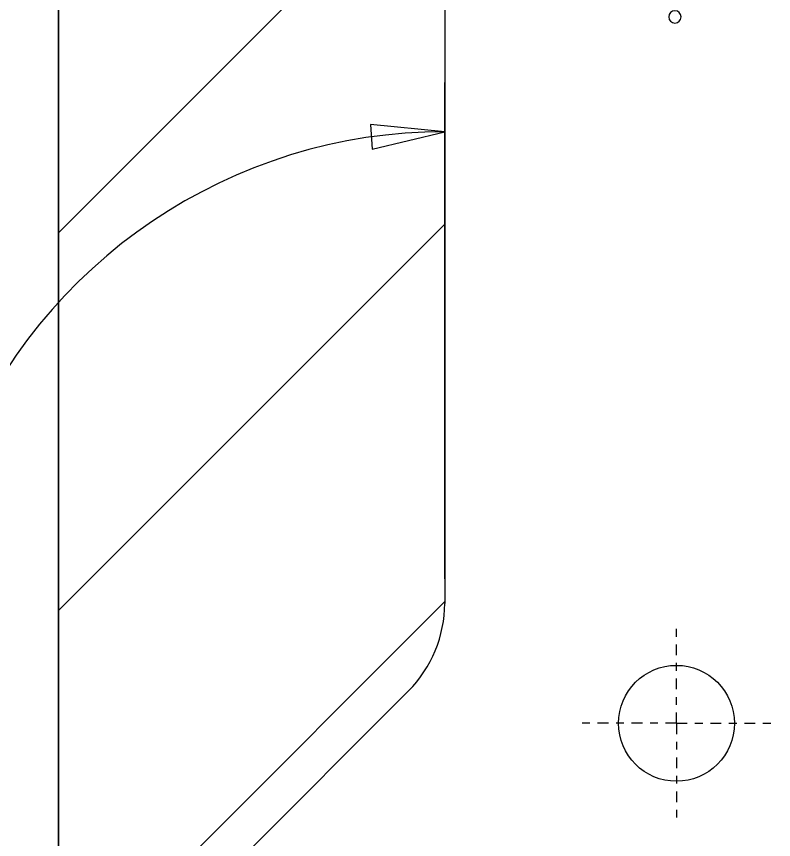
# Model space of a CAD drawing. Header units: inches. Extents: x 0 to 173, y 0 to 112.
# Drawn here: x 85.07 to 94.87, y 31.47 to 42.12 of the extents above; entities that cross this region are included whole.
import ezdxf

# ---------------------------------------------------------------- set-up
doc = ezdxf.new("R2010")
doc.units = ezdxf.units.IN
doc.header["$LTSCALE"] = 0.374
doc.header["$MEASUREMENT"] = 0
doc.linetypes.add('CENTER', pattern=[0.6, 0.375, -0.075, 0.075, -0.075])
for name, color, linetype in [('TIU14065-00684-01_DXF_DIMENSION', 7, 'CONTINUOUS'), ('TIU14065-00684-01_DXF_TEXT', 7, 'CONTINUOUS'), ('TIU14065-00684-01_FP_DXF_AXIS', 7, 'CONTINUOUS'), ('TIU14065-006DXF_CONTINUOUS_LINE', 7, 'CONTINUOUS')]:
    doc.layers.add(name, color=color, linetype=linetype)

msp = doc.modelspace()

# ---------------------------------------------------------------- linework, layer by layer
at = {"layer": 'TIU14065-00684-01_DXF_DIMENSION', "color": 2, "linetype": 'Continuous'}
msp.add_line((90.616, 34.842), (90.616, 41.263), dxfattribs=at)
msp.add_lwpolyline([(89.677, 40.403), (90.616, 40.628), (89.654, 40.719), (89.677, 40.403)], dxfattribs=at)
for start, end in [(90, 158.0172), (182.08, 225)]:
    msp.add_arc((90.616, 33.862), 6.766, start, end, dxfattribs=at)
at = {"layer": 'TIU14065-00684-01_DXF_TEXT', "color": 2, "linetype": 'Continuous'}
for start, end in [(0, 180), (180, 0)]:
    msp.add_arc((93.597, 42.112), 0.0794, start, end, dxfattribs=at)
at = {"layer": 'TIU14065-00684-01_FP_DXF_AXIS', "color": 7, "linetype": 'CENTER'}
for q in [(93.616, 34.231), (92.358, 32.973), (94.874, 32.973), (93.616, 31.715)]:
    msp.add_line((93.616, 32.973), q, dxfattribs=at)
at = {"layer": 'TIU14065-006DXF_CONTINUOUS_LINE', "color": 7, "linetype": 'Continuous'}
msp.add_line((85.616, 60.473), (85.616, 27.473), dxfattribs=at)
at = {"layer": 'TIU14065-006DXF_CONTINUOUS_LINE', "color": 4, "linetype": 'Continuous'}
for p, q in [((85.616, 28.862), (85.616, 59.084)), ((90.616, 53.421), (90.616, 34.525)), ((85.616, 28.862), (90.147, 33.394))]:
    msp.add_line(p, q, dxfattribs=at)
at = {"layer": 'TIU14065-006DXF_CONTINUOUS_LINE', "color": 2, "linetype": 'Continuous'}
for p, q in [((85.616, 39.318), (90.616, 44.318)), ((85.616, 34.433), (90.616, 39.433)), ((85.616, 29.547), (90.616, 34.547))]:
    msp.add_line(p, q, dxfattribs=at)
at = {"layer": 'TIU14065-006DXF_CONTINUOUS_LINE', "color": 7, "linetype": 'Continuous'}
msp.add_circle((93.616, 32.973), 0.75, dxfattribs=at)
at = {"layer": 'TIU14065-006DXF_CONTINUOUS_LINE', "color": 4, "linetype": 'Continuous'}
msp.add_arc((89.016, 34.525), 1.6, 315, 0, dxfattribs=at)

doc.saveas('drawing.dxf')
